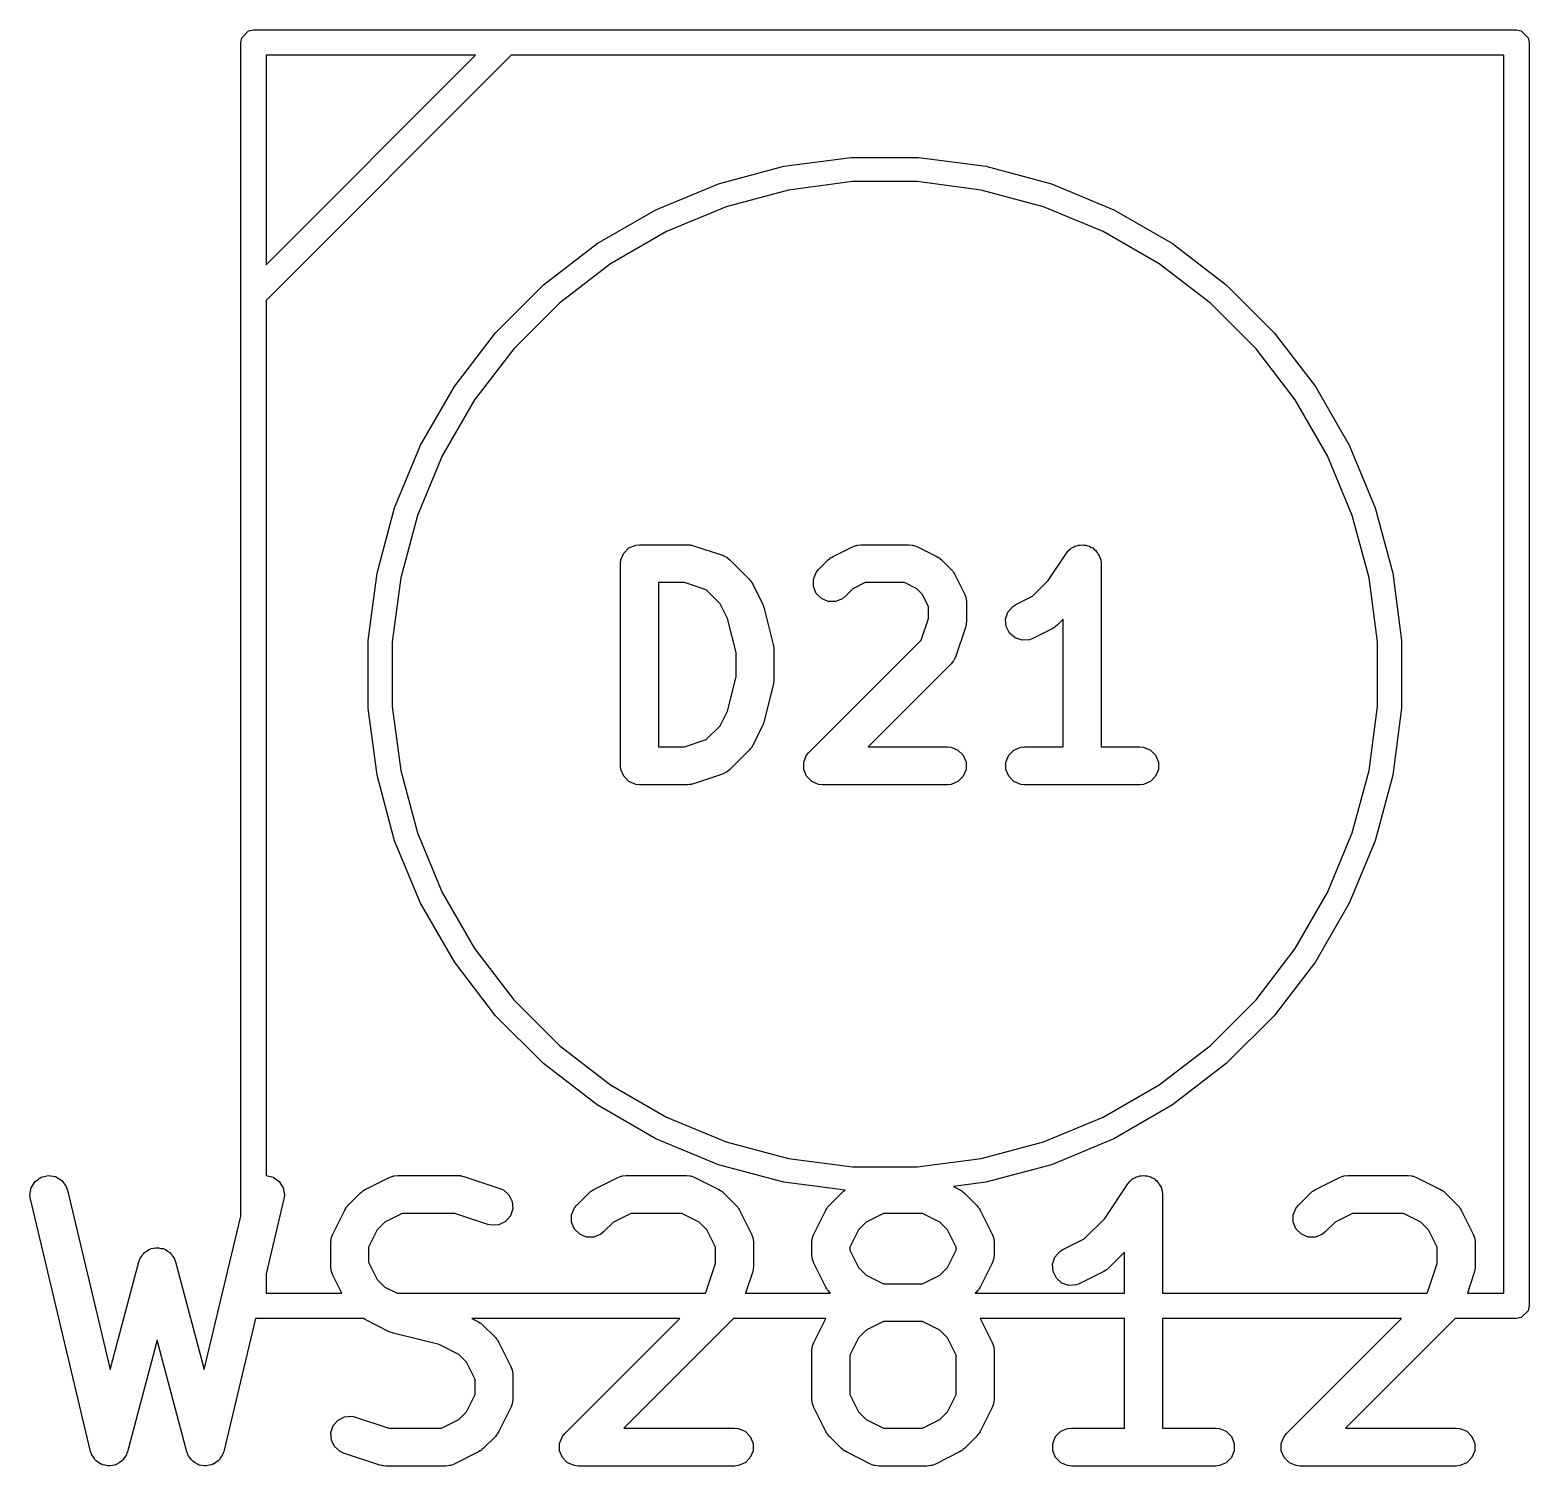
# Model space of a CAD drawing. Header units: millimetres. Extents: x 73 to 176, y -160 to -92.
# Drawn here: x 81.41 to 87.34, y -113.27 to -107.59 of the extents above; entities that cross this region are included whole.
import ezdxf

# ---------------------------------------------------------------- set-up
doc = ezdxf.new("R2010")
doc.units = ezdxf.units.MM
doc.layers.add('F.Fab', color=9, linetype='CONTINUOUS', true_color=0xafafaf)

msp = doc.modelspace()

# ---------------------------------------------------------------- linework, layer by layer
at = {"layer": 'F.Fab', "linetype": 'CONTINUOUS'}
for p, q in [((82.273866, -107.593806), (82.293, -107.59)), ((82.293, -107.59), (87.293, -107.59)), ((87.293, -107.59), (87.312134, -107.593806)), ((82.243, -107.64), (82.246806, -107.620866)), ((82.243, -112.285014), (82.243, -107.64)), ((82.246806, -107.620866), (82.273866, -107.593806)), ((87.312134, -107.593806), (87.339194, -107.620866)), ((87.339194, -107.620866), (87.343, -107.64)), ((87.343, -107.64), (87.343, -112.64)), ((83.313711, -107.69), (82.343, -108.66071)), ((82.343, -107.69), (82.343, -108.519289)), ((82.343, -108.519289), (83.172289, -107.69)), ((83.172289, -107.69), (82.343, -107.69)), ((87.243, -107.69), (83.313711, -107.69)), ((87.243, -112.59), (87.243, -107.69)), ((84.393065, -108.12939), (84.658924, -108.094389)), ((84.658924, -108.094389), (84.927076, -108.094389)), ((84.927076, -108.094389), (85.192935, -108.12939)), ((84.134049, -108.198793), (84.393065, -108.12939)), ((85.192935, -108.12939), (85.451951, -108.198793)), ((83.886308, -108.301411), (84.134049, -108.198793)), ((84.411758, -108.223365), (84.164848, -108.289524)), ((84.66519, -108.19), (84.411758, -108.223365)), ((84.92081, -108.19), (84.66519, -108.19)), ((85.174242, -108.223365), (84.92081, -108.19)), ((85.421152, -108.289524), (85.174242, -108.223365)), ((85.451951, -108.198793), (85.699692, -108.301411)), ((83.654081, -108.435487), (83.886308, -108.301411)), ((84.164848, -108.289524), (83.928687, -108.387346)), ((85.657313, -108.387346), (85.421152, -108.289524)), ((85.699692, -108.301411), (85.931919, -108.435487)), ((83.928687, -108.387346), (83.707314, -108.515155)), ((85.878686, -108.515155), (85.657313, -108.387346)), ((83.441341, -108.598728), (83.654081, -108.435487)), ((85.931919, -108.435487), (86.144659, -108.598728)), ((83.707314, -108.515155), (83.504517, -108.670767)), ((86.081483, -108.670767), (85.878686, -108.515155)), ((83.251728, -108.788341), (83.441341, -108.598728)), ((86.144659, -108.598728), (86.334272, -108.788341)), ((82.343, -108.66071), (82.343, -112.123938)), ((83.504517, -108.670767), (83.323767, -108.851517)), ((86.262233, -108.851517), (86.081483, -108.670767)), ((83.088487, -109.001081), (83.251728, -108.788341)), ((86.334272, -108.788341), (86.497513, -109.001081)), ((83.323767, -108.851517), (83.168155, -109.054314)), ((86.417845, -109.054314), (86.262233, -108.851517)), ((82.954411, -109.233308), (83.088487, -109.001081)), ((86.497513, -109.001081), (86.631589, -109.233308)), ((83.168155, -109.054314), (83.040346, -109.275687)), ((86.545654, -109.275687), (86.417845, -109.054314)), ((82.851793, -109.481049), (82.954411, -109.233308)), ((86.631589, -109.233308), (86.734207, -109.481049)), ((83.040346, -109.275687), (82.942524, -109.511848)), ((86.643476, -109.511848), (86.545654, -109.275687)), ((82.78239, -109.740065), (82.851793, -109.481049)), ((86.734207, -109.481049), (86.80361, -109.740065)), ((82.942524, -109.511848), (82.876365, -109.758758)), ((86.709635, -109.758758), (86.643476, -109.511848)), ((83.748012, -109.687663), (83.759211, -109.660627)), ((83.759211, -109.660627), (83.779903, -109.639935)), ((83.779903, -109.639935), (83.806939, -109.628736)), ((83.806939, -109.628736), (83.821571, -109.627295)), ((83.821571, -109.627295), (84.012047, -109.627295)), ((84.012047, -109.627295), (84.019452, -109.628024)), ((84.019452, -109.628024), (84.021427, -109.627884)), ((84.021427, -109.627884), (84.024024, -109.628474)), ((84.024024, -109.628474), (84.026679, -109.628736)), ((84.026679, -109.628736), (84.02851, -109.629494)), ((84.02851, -109.629494), (84.035764, -109.631144)), ((84.035764, -109.631144), (84.15005, -109.669239)), ((84.58803, -109.673308), (84.66422, -109.635213)), ((84.66422, -109.635213), (84.677952, -109.629958)), ((84.677952, -109.629958), (84.680639, -109.629767)), ((84.680639, -109.629767), (84.683129, -109.628736)), ((84.683129, -109.628736), (84.697761, -109.627295)), ((84.697761, -109.627295), (84.888237, -109.627295)), ((84.888237, -109.627295), (84.902869, -109.628736)), ((84.902869, -109.628736), (84.905358, -109.629767)), ((84.905358, -109.629767), (84.908046, -109.629958)), ((84.908046, -109.629958), (84.921778, -109.635213)), ((84.921778, -109.635213), (84.997969, -109.673308)), ((85.439475, -109.7688), (85.511548, -109.660692)), ((85.511548, -109.660692), (85.511582, -109.660649)), ((85.511582, -109.660649), (85.511592, -109.660627)), ((85.511592, -109.660627), (85.511643, -109.660575)), ((85.511643, -109.660575), (85.520864, -109.649317)), ((85.520864, -109.649317), (85.527033, -109.645185)), ((85.527033, -109.645185), (85.532284, -109.639935)), ((85.532284, -109.639935), (85.539073, -109.637122)), ((85.539073, -109.637122), (85.545179, -109.633034)), ((85.545179, -109.633034), (85.552459, -109.631577)), ((85.552459, -109.631577), (85.55932, -109.628736)), ((85.55932, -109.628736), (85.566669, -109.628736)), ((85.566669, -109.628736), (85.573874, -109.627295)), ((85.573874, -109.627295), (85.581158, -109.628736)), ((85.581158, -109.628736), (85.588584, -109.628736)), ((85.588584, -109.628736), (85.595372, -109.631547)), ((85.595372, -109.631547), (85.602581, -109.632974)), ((85.602581, -109.632974), (85.608759, -109.637093)), ((85.608759, -109.637093), (85.61562, -109.639935)), ((85.61562, -109.639935), (85.620815, -109.64513)), ((85.620815, -109.64513), (85.62693, -109.649207)), ((85.62693, -109.649207), (85.631061, -109.655376)), ((85.631061, -109.655376), (85.636312, -109.660627)), ((85.636312, -109.660627), (85.639124, -109.667416)), ((85.639124, -109.667416), (85.643213, -109.673522)), ((83.746571, -109.702295), (83.748012, -109.687663)), ((83.746571, -110.502295), (83.746571, -109.702295)), ((84.15005, -109.669239), (84.163475, -109.675233)), ((84.163475, -109.675233), (84.16551, -109.676998)), ((84.16551, -109.676998), (84.168001, -109.67803)), ((84.168001, -109.67803), (84.179366, -109.687357)), ((84.179366, -109.687357), (84.255556, -109.763547)), ((84.521115, -109.736817), (84.530443, -109.725451)), ((84.530443, -109.725451), (84.568539, -109.687356)), ((84.568539, -109.687356), (84.574287, -109.682638)), ((84.574287, -109.682638), (84.575587, -109.68114)), ((84.575587, -109.68114), (84.577845, -109.679718)), ((84.577845, -109.679718), (84.579904, -109.678029)), ((84.579904, -109.678029), (84.581733, -109.677271)), ((84.581733, -109.677271), (84.58803, -109.673308)), ((84.997969, -109.673308), (85.004268, -109.677272)), ((85.004268, -109.677272), (85.006096, -109.67803)), ((85.006096, -109.67803), (85.008152, -109.679718)), ((85.008152, -109.679718), (85.010412, -109.68114)), ((85.010412, -109.68114), (85.011711, -109.682638)), ((85.011711, -109.682638), (85.017461, -109.687357)), ((85.017461, -109.687357), (85.055556, -109.725452)), ((85.055556, -109.725452), (85.060274, -109.731201)), ((85.643213, -109.673522), (85.644669, -109.680802)), ((85.644669, -109.680802), (85.647511, -109.687663)), ((85.647511, -109.687663), (85.648936, -109.702141)), ((85.648936, -109.702141), (85.648952, -109.702217)), ((85.648952, -109.702217), (85.648946, -109.702242)), ((85.648946, -109.702242), (85.648952, -109.702295)), ((85.648952, -109.702295), (85.648952, -110.427295)), ((82.747389, -110.005924), (82.78239, -109.740065)), ((82.876365, -109.758758), (82.843, -110.01219)), ((83.999877, -109.777295), (83.896571, -109.777295)), ((83.896571, -109.777295), (83.896571, -110.427295)), ((84.085819, -109.805942), (83.999877, -109.777295)), ((84.255556, -109.763547), (84.260276, -109.769297)), ((84.260276, -109.769297), (84.261773, -109.770596)), ((84.261773, -109.770596), (84.263192, -109.77285)), ((84.263192, -109.77285), (84.264884, -109.774912)), ((84.264884, -109.774912), (84.265642, -109.776744)), ((84.265642, -109.776744), (84.269605, -109.783039)), ((84.269605, -109.783039), (84.3077, -109.85923)), ((84.509916, -109.763853), (84.521115, -109.736817)), ((84.509916, -109.793115), (84.509916, -109.763853)), ((84.715466, -109.777295), (84.665997, -109.802029)), ((84.870532, -109.777295), (84.715466, -109.777295)), ((84.920001, -109.802029), (84.870532, -109.777295)), ((85.060274, -109.731201), (85.061773, -109.732501)), ((85.061773, -109.732501), (85.063194, -109.73476)), ((85.063194, -109.73476), (85.064883, -109.736817)), ((85.064883, -109.736817), (85.06564, -109.738644)), ((85.06564, -109.738644), (85.069605, -109.744944)), ((85.069605, -109.744944), (85.1077, -109.821135)), ((85.377143, -109.831131), (85.439475, -109.7688)), ((86.743, -110.01219), (86.709635, -109.758758)), ((86.80361, -109.740065), (86.838611, -110.005924)), ((84.140883, -109.861006), (84.085819, -109.805942)), ((84.521114, -109.820152), (84.509916, -109.793115)), ((84.541807, -109.840845), (84.521114, -109.820152)), ((84.568843, -109.852044), (84.541807, -109.840845)), ((84.625142, -109.840846), (84.598105, -109.852044)), ((84.636507, -109.831519), (84.625142, -109.840846)), ((84.665997, -109.802029), (84.636507, -109.831519)), ((84.940883, -109.822911), (84.920001, -109.802029)), ((84.965618, -109.87238), (84.940883, -109.822911)), ((85.1077, -109.821135), (85.112955, -109.834867)), ((85.112955, -109.834867), (85.113145, -109.837554)), ((85.113145, -109.837554), (85.114177, -109.840044)), ((85.114177, -109.840044), (85.115618, -109.854676)), ((85.311839, -109.863784), (85.377143, -109.831131)), ((84.169853, -109.918945), (84.140883, -109.861006)), ((84.3077, -109.85923), (84.308109, -109.860299)), ((84.308109, -109.860299), (84.308432, -109.860735)), ((84.308432, -109.860735), (84.31063, -109.866886)), ((84.31063, -109.866886), (84.312955, -109.872962)), ((84.312955, -109.872962), (84.312993, -109.8735)), ((84.312993, -109.8735), (84.313379, -109.87458)), ((84.313379, -109.87458), (84.351475, -110.026962)), ((84.598105, -109.852044), (84.568843, -109.852044)), ((84.965618, -109.918696), (84.965618, -109.87238)), ((85.115618, -109.854676), (85.115618, -109.930866)), ((85.270969, -109.921485), (85.280223, -109.893724)), ((85.280223, -109.893724), (85.299396, -109.871616)), ((85.299396, -109.871616), (85.311839, -109.863784)), ((84.203714, -110.054387), (84.169853, -109.918945)), ((84.93697, -110.004638), (84.965618, -109.918696)), ((85.111769, -109.954583), (85.073674, -110.068869)), ((85.113418, -109.947329), (85.111769, -109.954583)), ((85.114177, -109.945498), (85.113418, -109.947329)), ((85.114438, -109.942843), (85.114177, -109.945498)), ((85.115029, -109.940246), (85.114438, -109.942843)), ((85.115618, -109.930866), (85.114888, -109.938271)), ((85.114888, -109.938271), (85.115029, -109.940246)), ((85.273043, -109.950675), (85.270969, -109.921485)), ((85.28613, -109.97685), (85.273043, -109.950675)), ((85.455112, -109.959853), (85.378921, -109.997948)), ((85.461411, -109.955888), (85.455112, -109.959853)), ((85.463239, -109.955131), (85.461411, -109.955888)), ((85.465295, -109.953442), (85.463239, -109.955131)), ((85.467555, -109.952021), (85.465295, -109.953442)), ((85.468854, -109.950522), (85.467555, -109.952021)), ((85.474604, -109.945804), (85.468854, -109.950522)), ((85.498952, -109.921455), (85.474604, -109.945804)), ((85.498952, -110.427295), (85.498952, -109.921455)), ((82.747389, -110.01219), (82.747389, -110.005924)), ((82.747389, -110.274076), (82.747389, -110.01219)), ((82.843, -110.01219), (82.843, -110.26781)), ((84.492347, -110.449262), (84.93697, -110.004638)), ((85.308238, -109.996023), (85.28613, -109.97685)), ((85.335999, -110.005277), (85.308238, -109.996023)), ((85.365189, -110.003203), (85.335999, -110.005277)), ((85.378921, -109.997948), (85.365189, -110.003203)), ((86.743, -110.26781), (86.743, -110.01219)), ((86.838611, -110.005924), (86.838611, -110.274076)), ((84.203714, -110.150202), (84.203714, -110.054387)), ((84.351475, -110.026962), (84.35185, -110.029498)), ((84.35185, -110.029498), (84.352273, -110.03052)), ((84.352273, -110.03052), (84.352815, -110.036032)), ((84.352815, -110.036032), (84.353625, -110.041506)), ((84.353625, -110.041506), (84.353462, -110.042598)), ((84.353462, -110.042598), (84.353714, -110.045152)), ((84.353714, -110.045152), (84.353714, -110.159438)), ((85.065916, -110.084327), (85.064884, -110.08682)), ((85.06768, -110.082294), (85.065916, -110.084327)), ((85.073674, -110.068869), (85.06768, -110.082294)), ((85.055556, -110.098185), (84.726446, -110.427295)), ((85.064884, -110.08682), (85.055556, -110.098185)), ((84.169853, -110.285643), (84.203714, -110.150202)), ((84.351475, -110.177628), (84.313379, -110.33001)), ((84.35185, -110.175091), (84.351475, -110.177628)), ((84.352273, -110.17407), (84.35185, -110.175091)), ((84.352815, -110.168557), (84.352273, -110.17407)), ((84.353625, -110.163084), (84.352815, -110.168557)), ((84.353714, -110.159438), (84.353462, -110.161991)), ((84.353462, -110.161991), (84.353625, -110.163084)), ((82.78239, -110.539935), (82.747389, -110.274076)), ((82.843, -110.26781), (82.876365, -110.521242)), ((84.140883, -110.343582), (84.169853, -110.285643)), ((86.709635, -110.521242), (86.743, -110.26781)), ((86.838611, -110.274076), (86.80361, -110.539935)), ((84.085818, -110.398648), (84.140883, -110.343582)), ((84.3077, -110.34536), (84.269605, -110.42155)), ((84.308109, -110.34429), (84.3077, -110.34536)), ((84.308432, -110.343855), (84.308109, -110.34429)), ((84.31063, -110.337703), (84.308432, -110.343855)), ((84.312955, -110.331628), (84.31063, -110.337703)), ((84.312993, -110.331089), (84.312955, -110.331628)), ((84.313379, -110.33001), (84.312993, -110.331089)), ((83.896571, -110.427295), (83.999877, -110.427295)), ((83.999877, -110.427295), (84.085818, -110.398648)), ((84.260274, -110.435292), (84.255557, -110.441041)), ((84.261773, -110.433993), (84.260274, -110.435292)), ((84.263194, -110.431734), (84.261773, -110.433993)), ((84.264884, -110.429676), (84.263194, -110.431734)), ((84.265641, -110.427846), (84.264884, -110.429676)), ((84.269605, -110.42155), (84.265641, -110.427846)), ((84.726446, -110.427295), (85.040618, -110.427295)), ((85.040618, -110.427295), (85.05525, -110.428736)), ((85.05525, -110.428736), (85.082286, -110.439935)), ((85.082286, -110.439935), (85.102978, -110.460627)), ((85.28302, -110.460627), (85.303712, -110.439935)), ((85.303712, -110.439935), (85.330748, -110.428736)), ((85.330748, -110.428736), (85.34538, -110.427295)), ((85.34538, -110.427295), (85.498952, -110.427295)), ((85.648952, -110.427295), (85.802523, -110.427295)), ((85.802523, -110.427295), (85.817155, -110.428736)), ((85.817155, -110.428736), (85.844191, -110.439935)), ((85.844191, -110.439935), (85.864883, -110.460627)), ((84.255557, -110.441041), (84.179366, -110.517233)), ((84.471821, -110.487663), (84.48302, -110.460627)), ((84.471821, -110.516927), (84.471821, -110.487663)), ((84.48302, -110.460627), (84.492347, -110.449262)), ((85.102978, -110.460627), (85.114177, -110.487663)), ((85.114177, -110.487663), (85.114177, -110.516927)), ((85.271821, -110.487663), (85.28302, -110.460627)), ((85.271821, -110.516927), (85.271821, -110.487663)), ((85.864883, -110.460627), (85.876082, -110.487663)), ((85.876082, -110.487663), (85.876082, -110.516927)), ((82.851793, -110.798951), (82.78239, -110.539935)), ((82.876365, -110.521242), (82.942524, -110.768152)), ((83.748012, -110.516926), (83.746571, -110.502295)), ((83.748012, -110.516927), (83.748012, -110.516926)), ((83.759211, -110.543963), (83.748012, -110.516927)), ((83.779903, -110.564655), (83.759211, -110.543963)), ((84.15005, -110.535351), (84.035764, -110.573446)), ((84.163475, -110.529357), (84.15005, -110.535351)), ((84.16551, -110.527591), (84.163475, -110.529357)), ((84.168001, -110.52656), (84.16551, -110.527591)), ((84.179366, -110.517233), (84.168001, -110.52656)), ((84.48302, -110.543963), (84.471821, -110.516927)), ((84.503712, -110.564655), (84.48302, -110.543963)), ((85.102978, -110.543963), (85.082286, -110.564655)), ((85.114177, -110.516927), (85.102978, -110.543963)), ((85.28302, -110.543963), (85.271821, -110.516927)), ((85.303712, -110.564655), (85.28302, -110.543963)), ((85.864883, -110.543963), (85.844191, -110.564655)), ((85.876082, -110.516927), (85.864883, -110.543963)), ((86.643476, -110.768152), (86.709635, -110.521242)), ((86.80361, -110.539935), (86.734207, -110.798951)), ((83.806939, -110.575854), (83.779903, -110.564655)), ((83.821571, -110.577295), (83.806939, -110.575854)), ((84.012047, -110.577295), (83.821571, -110.577295)), ((84.019452, -110.576565), (84.012047, -110.577295)), ((84.021427, -110.576706), (84.019452, -110.576565)), ((84.024024, -110.576115), (84.021427, -110.576706)), ((84.026679, -110.575854), (84.024024, -110.576115)), ((84.02851, -110.575095), (84.026679, -110.575854)), ((84.035764, -110.573446), (84.02851, -110.575095)), ((84.530748, -110.575854), (84.503712, -110.564655)), ((84.54538, -110.577295), (84.530748, -110.575854)), ((85.040618, -110.577295), (84.54538, -110.577295)), ((85.05525, -110.575854), (85.040618, -110.577295)), ((85.082286, -110.564655), (85.05525, -110.575854)), ((85.330748, -110.575854), (85.303712, -110.564655)), ((85.34538, -110.577295), (85.330748, -110.575854)), ((85.802523, -110.577295), (85.34538, -110.577295)), ((85.817155, -110.575854), (85.802523, -110.577295)), ((85.844191, -110.564655), (85.817155, -110.575854)), ((82.942524, -110.768152), (83.040346, -111.004313)), ((86.545654, -111.004313), (86.643476, -110.768152)), ((82.954411, -111.046692), (82.851793, -110.798951)), ((86.734207, -110.798951), (86.631589, -111.046692)), ((83.040346, -111.004313), (83.168155, -111.225686)), ((86.417845, -111.225686), (86.545654, -111.004313)), ((83.088487, -111.278919), (82.954411, -111.046692)), ((86.631589, -111.046692), (86.497513, -111.278919)), ((83.168155, -111.225686), (83.323767, -111.428483)), ((86.262233, -111.428483), (86.417845, -111.225686)), ((83.251728, -111.491659), (83.088487, -111.278919)), ((86.497513, -111.278919), (86.334272, -111.491659)), ((83.323767, -111.428483), (83.504517, -111.609233)), ((86.081483, -111.609233), (86.262233, -111.428483)), ((83.441341, -111.681272), (83.251728, -111.491659)), ((86.334272, -111.491659), (86.144659, -111.681272)), ((83.504517, -111.609233), (83.707314, -111.764845)), ((85.878686, -111.764845), (86.081483, -111.609233)), ((83.654081, -111.844513), (83.441341, -111.681272)), ((86.144659, -111.681272), (85.931919, -111.844513)), ((83.707314, -111.764845), (83.928687, -111.892654)), ((85.657313, -111.892654), (85.878686, -111.764845)), ((83.886308, -111.978589), (83.654081, -111.844513)), ((85.931919, -111.844513), (85.699692, -111.978589)), ((83.928687, -111.892654), (84.164848, -111.990476)), ((85.421152, -111.990476), (85.657313, -111.892654)), ((84.134049, -112.081207), (83.886308, -111.978589)), ((85.699692, -111.978589), (85.451951, -112.081207)), ((84.164848, -111.990476), (84.411758, -112.056635)), ((85.174242, -112.056635), (85.421152, -111.990476)), ((84.393065, -112.15061), (84.134049, -112.081207)), ((84.411758, -112.056635), (84.66519, -112.09)), ((84.66519, -112.09), (84.92081, -112.09)), ((84.92081, -112.09), (85.174242, -112.056635)), ((85.451951, -112.081207), (85.192935, -112.15061)), ((81.413161, -112.172728), (81.428497, -112.147806)), ((81.428497, -112.147806), (81.452204, -112.130649)), ((81.452204, -112.130649), (81.480672, -112.123871)), ((81.480672, -112.123871), (81.509567, -112.128504)), ((81.509567, -112.128504), (81.534489, -112.14384)), ((81.534489, -112.14384), (81.551646, -112.167547)), ((82.343, -112.123938), (82.343423, -112.123871)), ((82.343423, -112.123871), (82.371891, -112.13065)), ((82.371891, -112.13065), (82.395598, -112.147806)), ((82.395598, -112.147806), (82.410934, -112.172728)), ((82.735649, -112.179356), (82.830887, -112.131737)), ((82.830887, -112.131737), (82.844618, -112.126482)), ((82.844618, -112.126482), (82.847307, -112.12629)), ((82.847307, -112.12629), (82.849796, -112.12526)), ((82.849796, -112.12526), (82.864428, -112.123819)), ((82.864428, -112.123819), (83.102523, -112.123819)), ((83.102523, -112.123819), (83.109928, -112.124548)), ((83.109928, -112.124548), (83.111903, -112.124408)), ((83.111903, -112.124408), (83.1145, -112.124998)), ((83.1145, -112.124998), (83.117155, -112.12526)), ((83.117155, -112.12526), (83.118986, -112.126018)), ((83.118986, -112.126018), (83.12624, -112.127668)), ((83.12624, -112.127668), (83.269097, -112.175287)), ((83.640411, -112.179356), (83.735649, -112.131737)), ((83.735649, -112.131737), (83.74938, -112.126482)), ((83.74938, -112.126482), (83.752069, -112.12629)), ((83.752069, -112.12629), (83.754558, -112.12526)), ((83.754558, -112.12526), (83.76919, -112.123819)), ((83.76919, -112.123819), (84.007285, -112.123819)), ((84.007285, -112.123819), (84.021917, -112.12526)), ((84.021917, -112.12526), (84.024406, -112.126291)), ((84.024406, -112.126291), (84.027094, -112.126482)), ((84.027094, -112.126482), (84.040826, -112.131737)), ((84.040826, -112.131737), (84.136064, -112.179356)), ((84.635393, -112.182513), (84.393065, -112.15061)), ((85.192935, -112.15061), (85.064714, -112.16749)), ((85.663285, -112.293896), (85.754405, -112.157216)), ((85.754405, -112.157216), (85.754439, -112.157173)), ((85.754439, -112.157173), (85.754449, -112.157151)), ((85.754449, -112.157151), (85.7545, -112.157099)), ((85.7545, -112.157099), (85.763721, -112.145841)), ((85.763721, -112.145841), (85.76989, -112.141709)), ((85.76989, -112.141709), (85.775141, -112.136459)), ((85.775141, -112.136459), (85.78193, -112.133646)), ((85.78193, -112.133646), (85.788036, -112.129558)), ((85.788036, -112.129558), (85.795316, -112.128101)), ((85.795316, -112.128101), (85.802177, -112.12526)), ((85.802177, -112.12526), (85.809525, -112.12526)), ((85.809525, -112.12526), (85.81673, -112.123819)), ((85.81673, -112.123819), (85.824014, -112.12526)), ((85.824014, -112.12526), (85.831441, -112.12526)), ((85.831441, -112.12526), (85.838229, -112.128072)), ((85.838229, -112.128072), (85.845438, -112.129498)), ((85.845438, -112.129498), (85.851617, -112.133617)), ((85.851617, -112.133617), (85.858477, -112.136459)), ((85.858477, -112.136459), (85.86367, -112.141652)), ((85.86367, -112.141652), (85.869787, -112.14573)), ((85.869787, -112.14573), (85.87392, -112.151902)), ((85.87392, -112.151902), (85.879169, -112.157151)), ((85.879169, -112.157151), (85.88198, -112.163938)), ((86.497554, -112.179356), (86.592792, -112.131737)), ((86.592792, -112.131737), (86.606523, -112.126482)), ((86.606523, -112.126482), (86.609212, -112.12629)), ((86.609212, -112.12629), (86.611701, -112.12526)), ((86.611701, -112.12526), (86.626333, -112.123819)), ((86.626333, -112.123819), (86.864428, -112.123819)), ((86.864428, -112.123819), (86.87906, -112.12526)), ((86.87906, -112.12526), (86.881549, -112.126291)), ((86.881549, -112.126291), (86.884237, -112.126482)), ((86.884237, -112.126482), (86.897969, -112.131737)), ((86.897969, -112.131737), (86.993207, -112.179356)), ((81.408528, -112.201623), (81.413161, -112.172728)), ((81.410516, -112.216191), (81.408528, -112.201623)), ((81.648611, -113.216191), (81.410516, -112.216191)), ((81.551646, -112.167547), (81.556436, -112.181447)), ((81.556436, -112.181447), (81.725687, -112.892303)), ((82.413579, -112.216191), (82.343, -112.512621)), ((82.410934, -112.172728), (82.415567, -112.201623)), ((82.415567, -112.201623), (82.413579, -112.216191)), ((82.668538, -112.241024), (82.716157, -112.193405)), ((82.716157, -112.193405), (82.721906, -112.188686)), ((82.721906, -112.188686), (82.723206, -112.187188)), ((82.723206, -112.187188), (82.725465, -112.185766)), ((82.725465, -112.185766), (82.727522, -112.184078)), ((82.727522, -112.184078), (82.729349, -112.18332)), ((82.729349, -112.18332), (82.735649, -112.179356)), ((83.269097, -112.175287), (83.282522, -112.181281)), ((83.282522, -112.181281), (83.304629, -112.200455)), ((83.304629, -112.200455), (83.317716, -112.226628)), ((83.5733, -112.241024), (83.620919, -112.193405)), ((83.620919, -112.193405), (83.626668, -112.188686)), ((83.626668, -112.188686), (83.627968, -112.187188)), ((83.627968, -112.187188), (83.630227, -112.185766)), ((83.630227, -112.185766), (83.632284, -112.184078)), ((83.632284, -112.184078), (83.634111, -112.18332)), ((83.634111, -112.18332), (83.640411, -112.179356)), ((84.136064, -112.179356), (84.142363, -112.18332)), ((84.142363, -112.18332), (84.144191, -112.184078)), ((84.144191, -112.184078), (84.146247, -112.185766)), ((84.146247, -112.185766), (84.148507, -112.187188)), ((84.148507, -112.187188), (84.149806, -112.188686)), ((84.149806, -112.188686), (84.155556, -112.193405)), ((84.155556, -112.193405), (84.203175, -112.241024)), ((84.5733, -112.241024), (84.620919, -112.193405)), ((84.620919, -112.193405), (84.626668, -112.188686)), ((84.626668, -112.188686), (84.627968, -112.187188)), ((84.627968, -112.187188), (84.630227, -112.185766)), ((84.630227, -112.185766), (84.632284, -112.184078)), ((84.632284, -112.184078), (84.634111, -112.18332)), ((84.634111, -112.18332), (84.635393, -112.182513)), ((85.064714, -112.16749), (85.088445, -112.179356)), ((85.088445, -112.179356), (85.094744, -112.18332)), ((85.094744, -112.18332), (85.096572, -112.184078)), ((85.096572, -112.184078), (85.098628, -112.185766)), ((85.098628, -112.185766), (85.100888, -112.187188)), ((85.100888, -112.187188), (85.102187, -112.188686)), ((85.102187, -112.188686), (85.107937, -112.193405)), ((85.107937, -112.193405), (85.155556, -112.241024)), ((85.88198, -112.163938), (85.88607, -112.170045)), ((85.88607, -112.170045), (85.887526, -112.177326)), ((85.887526, -112.177326), (85.890368, -112.184187)), ((85.890368, -112.184187), (85.891793, -112.198663)), ((85.891793, -112.198663), (85.891809, -112.19874)), ((85.891809, -112.19874), (85.891803, -112.198766)), ((85.891803, -112.198766), (85.891809, -112.198819)), ((85.891809, -112.198819), (85.891809, -112.59)), ((86.430443, -112.241024), (86.478062, -112.193405)), ((86.478062, -112.193405), (86.483811, -112.188686)), ((86.483811, -112.188686), (86.485111, -112.187188)), ((86.485111, -112.187188), (86.48737, -112.185766)), ((86.48737, -112.185766), (86.489427, -112.184078)), ((86.489427, -112.184078), (86.491254, -112.18332)), ((86.491254, -112.18332), (86.497554, -112.179356)), ((86.993207, -112.179356), (86.999506, -112.18332)), ((86.999506, -112.18332), (87.001334, -112.184078)), ((87.001334, -112.184078), (87.00339, -112.185766)), ((87.00339, -112.185766), (87.00565, -112.187188)), ((87.00565, -112.187188), (87.006949, -112.188686)), ((87.006949, -112.188686), (87.012699, -112.193405)), ((87.012699, -112.193405), (87.060318, -112.241024)), ((82.60687, -112.355754), (82.654489, -112.260516)), ((82.654489, -112.260516), (82.658453, -112.254216)), ((82.658453, -112.254216), (82.659211, -112.252389)), ((82.659211, -112.252389), (82.660899, -112.250332)), ((82.660899, -112.250332), (82.662321, -112.248073)), ((82.662321, -112.248073), (82.663819, -112.246773)), ((82.663819, -112.246773), (82.668538, -112.241024)), ((82.882133, -112.273819), (82.813617, -112.308077)), ((83.090353, -112.273819), (82.882133, -112.273819)), ((83.221662, -112.317589), (83.090353, -112.273819)), ((83.319791, -112.255818), (83.310537, -112.28358)), ((83.317716, -112.226628), (83.319791, -112.255818)), ((83.552774, -112.279426), (83.563973, -112.252389)), ((83.552774, -112.308688), (83.552774, -112.279426)), ((83.563973, -112.252389), (83.5733, -112.241024)), ((83.786895, -112.273819), (83.718379, -112.308077)), ((83.98958, -112.273819), (83.786895, -112.273819)), ((84.058096, -112.308077), (83.98958, -112.273819)), ((84.203175, -112.241024), (84.207893, -112.246773)), ((84.207893, -112.246773), (84.209392, -112.248073)), ((84.209392, -112.248073), (84.210813, -112.250332)), ((84.210813, -112.250332), (84.212502, -112.252389)), ((84.212502, -112.252389), (84.213259, -112.254216)), ((84.213259, -112.254216), (84.217224, -112.260516)), ((84.217224, -112.260516), (84.264843, -112.355754)), ((84.511632, -112.355754), (84.559251, -112.260516)), ((84.559251, -112.260516), (84.563215, -112.254216)), ((84.563215, -112.254216), (84.563973, -112.252389)), ((84.563973, -112.252389), (84.565661, -112.250332)), ((84.565661, -112.250332), (84.567083, -112.248073)), ((84.567083, -112.248073), (84.568581, -112.246773)), ((84.568581, -112.246773), (84.5733, -112.241024)), ((84.786895, -112.273819), (84.718379, -112.308077)), ((84.941961, -112.273819), (84.786895, -112.273819)), ((85.010477, -112.308077), (84.941961, -112.273819)), ((85.155556, -112.241024), (85.160274, -112.246773)), ((85.160274, -112.246773), (85.161773, -112.248073)), ((85.161773, -112.248073), (85.163194, -112.250332)), ((85.163194, -112.250332), (85.164883, -112.252389)), ((85.164883, -112.252389), (85.16564, -112.254216)), ((85.16564, -112.254216), (85.169605, -112.260516)), ((85.169605, -112.260516), (85.217224, -112.355754)), ((86.409917, -112.279426), (86.421116, -112.252389)), ((86.409917, -112.308688), (86.409917, -112.279426)), ((86.421116, -112.252389), (86.430443, -112.241024)), ((86.644038, -112.273819), (86.575522, -112.308077)), ((86.846723, -112.273819), (86.644038, -112.273819)), ((86.915239, -112.308077), (86.846723, -112.273819)), ((87.060318, -112.241024), (87.065036, -112.246773)), ((87.065036, -112.246773), (87.066535, -112.248073)), ((87.066535, -112.248073), (87.067956, -112.250332)), ((87.067956, -112.250332), (87.069645, -112.252389)), ((87.069645, -112.252389), (87.070402, -112.254216)), ((87.070402, -112.254216), (87.074367, -112.260516)), ((87.074367, -112.260516), (87.121986, -112.355754)), ((82.098406, -112.892303), (82.243, -112.285014)), ((82.78321, -112.338484), (82.748952, -112.407)), ((82.813617, -112.308077), (82.78321, -112.338484)), ((83.235999, -112.320849), (83.221662, -112.317589)), ((83.265189, -112.318774), (83.235999, -112.320849)), ((83.291363, -112.305688), (83.265189, -112.318774)), ((83.310537, -112.28358), (83.291363, -112.305688)), ((83.563973, -112.335725), (83.552774, -112.308688)), ((83.584665, -112.356417), (83.563973, -112.335725)), ((83.718379, -112.308077), (83.679366, -112.34709)), ((84.088503, -112.338484), (84.058096, -112.308077)), ((84.122761, -112.407), (84.088503, -112.338484)), ((84.687972, -112.338484), (84.653714, -112.407)), ((84.718379, -112.308077), (84.687972, -112.338484)), ((85.040884, -112.338484), (85.010477, -112.308077)), ((85.075142, -112.407), (85.040884, -112.338484)), ((85.581906, -112.375275), (85.663285, -112.293896)), ((86.421116, -112.335725), (86.409917, -112.308688)), ((86.441808, -112.356417), (86.421116, -112.335725)), ((86.575522, -112.308077), (86.536509, -112.34709)), ((86.945646, -112.338484), (86.915239, -112.308077)), ((86.979904, -112.407), (86.945646, -112.338484)), ((82.598952, -112.389295), (82.600393, -112.374663)), ((82.598952, -112.484533), (82.598952, -112.389295)), ((82.600393, -112.374663), (82.601424, -112.372173)), ((82.601424, -112.372173), (82.601615, -112.369486)), ((82.601615, -112.369486), (82.60687, -112.355754)), ((83.611702, -112.367616), (83.584665, -112.356417)), ((83.640964, -112.367616), (83.611702, -112.367616)), ((83.668001, -112.356417), (83.640964, -112.367616)), ((83.679366, -112.34709), (83.668001, -112.356417)), ((84.264843, -112.355754), (84.270098, -112.369485)), ((84.270098, -112.369485), (84.270289, -112.372174)), ((84.270289, -112.372174), (84.27132, -112.374663)), ((84.27132, -112.374663), (84.272761, -112.389295)), ((84.272761, -112.389295), (84.272761, -112.484533)), ((84.503714, -112.389295), (84.505155, -112.374663)), ((84.503714, -112.436914), (84.503714, -112.389295)), ((84.505155, -112.374663), (84.506186, -112.372173)), ((84.506186, -112.372173), (84.506377, -112.369486)), ((84.506377, -112.369486), (84.511632, -112.355754)), ((85.217224, -112.355754), (85.222479, -112.369485)), ((85.222479, -112.369485), (85.22267, -112.372174)), ((85.22267, -112.372174), (85.223701, -112.374663)), ((85.223701, -112.374663), (85.225142, -112.389295)), ((85.225142, -112.389295), (85.225142, -112.436914)), ((85.497554, -112.417451), (85.581906, -112.375275)), ((86.468845, -112.367616), (86.441808, -112.356417)), ((86.498107, -112.367616), (86.468845, -112.367616)), ((86.525144, -112.356417), (86.498107, -112.367616)), ((86.536509, -112.34709), (86.525144, -112.356417)), ((87.121986, -112.355754), (87.127241, -112.369485)), ((87.127241, -112.369485), (87.127432, -112.372174)), ((87.127432, -112.372174), (87.128463, -112.374663)), ((87.128463, -112.374663), (87.129904, -112.389295)), ((87.129904, -112.389295), (87.129904, -112.484533)), ((81.842045, -112.45863), (81.844742, -112.451441)), ((81.844742, -112.451441), (81.850759, -112.44358)), ((81.850759, -112.44358), (81.855718, -112.435015)), ((81.855718, -112.435015), (81.859575, -112.432062)), ((81.859575, -112.432062), (81.862529, -112.428204)), ((81.862529, -112.428204), (81.871096, -112.423243)), ((81.871096, -112.423243), (81.878956, -112.417228)), ((81.878956, -112.417228), (81.883648, -112.415976)), ((81.883648, -112.415976), (81.887854, -112.413542)), ((81.887854, -112.413542), (81.897671, -112.412237)), ((81.897671, -112.412237), (81.907232, -112.409688)), ((81.907232, -112.409688), (81.912044, -112.410327)), ((81.912044, -112.410327), (81.916863, -112.409687)), ((81.916863, -112.409687), (81.926433, -112.412239)), ((81.926433, -112.412239), (81.93624, -112.413542)), ((81.93624, -112.413542), (81.940441, -112.415974)), ((81.940441, -112.415974), (81.945138, -112.417227)), ((81.945138, -112.417227), (81.953, -112.423245)), ((81.953, -112.423245), (81.961565, -112.428204)), ((81.961565, -112.428204), (81.964517, -112.432061)), ((81.964517, -112.432061), (81.968376, -112.435015)), ((81.968376, -112.435015), (81.973337, -112.443583)), ((81.973337, -112.443583), (81.979352, -112.451442)), ((81.979352, -112.451442), (81.982046, -112.458626)), ((82.748952, -112.407), (82.748952, -112.466828)), ((84.122761, -112.472363), (84.122761, -112.407)), ((84.505155, -112.451546), (84.503714, -112.436914)), ((84.506186, -112.454035), (84.505155, -112.451546)), ((84.506377, -112.456723), (84.506186, -112.454035)), ((84.511632, -112.470455), (84.506377, -112.456723)), ((84.653714, -112.407), (84.653714, -112.419209)), ((84.653714, -112.419209), (84.687972, -112.487725)), ((85.040884, -112.487725), (85.075142, -112.419209)), ((85.075142, -112.419209), (85.075142, -112.407)), ((85.222479, -112.456724), (85.217224, -112.470455)), ((85.22267, -112.454034), (85.222479, -112.456724)), ((85.223701, -112.451546), (85.22267, -112.454034)), ((85.225142, -112.436914), (85.223701, -112.451546)), ((85.456684, -112.475152), (85.465938, -112.447391)), ((85.465938, -112.447391), (85.485111, -112.425283)), ((85.485111, -112.425283), (85.497554, -112.417451)), ((85.741809, -112.427504), (85.679366, -112.489947)), ((85.741809, -112.59), (85.741809, -112.427504)), ((86.979904, -112.472363), (86.979904, -112.407)), ((81.725687, -112.892303), (81.839579, -112.465208)), ((81.839579, -112.465208), (81.840864, -112.461779)), ((81.840864, -112.461779), (81.841056, -112.46034)), ((81.841056, -112.46034), (81.842045, -112.45863)), ((81.982046, -112.458626), (81.983038, -112.460339)), ((81.983038, -112.460339), (81.983229, -112.46178)), ((81.983229, -112.46178), (81.984515, -112.465208)), ((81.984515, -112.465208), (82.098406, -112.892303)), ((82.343, -112.512621), (82.343, -112.59)), ((82.600393, -112.499165), (82.598952, -112.484533)), ((82.601424, -112.501654), (82.600393, -112.499165)), ((82.601615, -112.504342), (82.601424, -112.501654)), ((82.60687, -112.518074), (82.601615, -112.504342)), ((82.748952, -112.466828), (82.78321, -112.535344)), ((84.084589, -112.586876), (84.122761, -112.472363)), ((84.268912, -112.508251), (84.241662, -112.59)), ((84.270561, -112.500995), (84.268912, -112.508251)), ((84.27132, -112.499165), (84.270561, -112.500995)), ((84.271581, -112.496511), (84.27132, -112.499165)), ((84.272172, -112.493914), (84.271581, -112.496511)), ((84.272761, -112.484533), (84.272031, -112.491939)), ((84.272031, -112.491939), (84.272172, -112.493914)), ((84.559251, -112.565693), (84.511632, -112.470455)), ((84.687972, -112.487725), (84.718379, -112.518132)), ((85.010477, -112.518132), (85.040884, -112.487725)), ((85.217224, -112.470455), (85.169605, -112.565693)), ((85.458758, -112.504342), (85.456684, -112.475152)), ((85.471845, -112.530517), (85.458758, -112.504342)), ((85.659874, -112.503996), (85.564636, -112.551615)), ((85.666173, -112.500031), (85.659874, -112.503996)), ((85.668001, -112.499274), (85.666173, -112.500031)), ((85.670057, -112.497585), (85.668001, -112.499274)), ((85.672317, -112.496164), (85.670057, -112.497585)), ((85.673616, -112.494665), (85.672317, -112.496164)), ((85.679366, -112.489947), (85.673616, -112.494665)), ((86.941732, -112.586876), (86.979904, -112.472363)), ((87.126055, -112.508251), (87.098805, -112.59)), ((87.127704, -112.500995), (87.126055, -112.508251)), ((87.128463, -112.499165), (87.127704, -112.500995)), ((87.128724, -112.496511), (87.128463, -112.499165)), ((87.129315, -112.493914), (87.128724, -112.496511)), ((87.129904, -112.484533), (87.129174, -112.491939)), ((87.129174, -112.491939), (87.129315, -112.493914)), ((82.642833, -112.59), (82.60687, -112.518074)), ((82.78321, -112.535344), (82.813617, -112.565751)), ((82.813617, -112.565751), (82.862116, -112.59)), ((84.563215, -112.571992), (84.559251, -112.565693)), ((84.563973, -112.57382), (84.563215, -112.571992)), ((84.565661, -112.575876), (84.563973, -112.57382)), ((84.567083, -112.578136), (84.565661, -112.575876)), ((84.718379, -112.518132), (84.786895, -112.55239)), ((84.786895, -112.55239), (84.941961, -112.55239)), ((84.941961, -112.55239), (85.010477, -112.518132)), ((85.163194, -112.575876), (85.161773, -112.578136)), ((85.164883, -112.57382), (85.163194, -112.575876)), ((85.16564, -112.571992), (85.164883, -112.57382)), ((85.169605, -112.565693), (85.16564, -112.571992)), ((85.493953, -112.54969), (85.471845, -112.530517)), ((85.521714, -112.558944), (85.493953, -112.54969)), ((85.550904, -112.55687), (85.521714, -112.558944)), ((85.564636, -112.551615), (85.550904, -112.55687)), ((82.343, -112.59), (82.642833, -112.59)), ((82.862116, -112.59), (84.081465, -112.59)), ((84.081465, -112.59), (84.084589, -112.586876)), ((84.241662, -112.59), (84.578115, -112.59)), ((84.568581, -112.579435), (84.567083, -112.578136)), ((84.5733, -112.585185), (84.568581, -112.579435)), ((84.578115, -112.59), (84.5733, -112.585185)), ((85.155556, -112.585185), (85.150741, -112.59)), ((85.150741, -112.59), (85.741809, -112.59)), ((85.160274, -112.579435), (85.155556, -112.585185)), ((85.161773, -112.578136), (85.160274, -112.579435)), ((85.891809, -112.59), (86.938608, -112.59)), ((86.938608, -112.59), (86.941732, -112.586876)), ((87.098805, -112.59), (87.243, -112.59)), ((82.300767, -112.69), (82.175483, -113.216191)), ((82.728125, -112.69), (82.300767, -112.69)), ((82.729349, -112.690507), (82.728125, -112.69)), ((82.735649, -112.694472), (82.729349, -112.690507)), ((82.830887, -112.742091), (82.735649, -112.694472)), ((83.981465, -112.69), (83.157353, -112.69)), ((83.157353, -112.69), (83.183683, -112.703165)), ((83.525681, -113.145786), (83.981465, -112.69)), ((84.193598, -112.69), (83.75978, -113.123819)), ((84.558794, -112.69), (84.193598, -112.69)), ((84.511632, -112.784325), (84.558794, -112.69)), ((85.741809, -112.69), (85.170062, -112.69)), ((85.170062, -112.69), (85.217224, -112.784325)), ((85.741809, -113.123819), (85.741809, -112.69)), ((86.838608, -112.69), (85.891809, -112.69)), ((85.891809, -112.69), (85.891809, -113.123819)), ((86.382824, -113.145786), (86.838608, -112.69)), ((87.050741, -112.69), (86.616923, -113.123819)), ((87.293, -112.69), (87.050741, -112.69)), ((87.312134, -112.686194), (87.293, -112.69)), ((87.339194, -112.659134), (87.312134, -112.686194)), ((87.343, -112.64), (87.339194, -112.659134)), ((82.831956, -112.7425), (82.830887, -112.742091)), ((82.832392, -112.742823), (82.831956, -112.7425)), ((82.838528, -112.745015), (82.832392, -112.742823)), ((82.844618, -112.747346), (82.838528, -112.745015)), ((82.845158, -112.747384), (82.844618, -112.747346)), ((82.846238, -112.74777), (82.845158, -112.747384)), ((83.028728, -112.793392), (82.846238, -112.74777)), ((83.183683, -112.703165), (83.189982, -112.707129)), ((83.189982, -112.707129), (83.19181, -112.707887)), ((83.19181, -112.707887), (83.193866, -112.709575)), ((83.193866, -112.709575), (83.196126, -112.710997)), ((83.196126, -112.710997), (83.197425, -112.712495)), ((83.197425, -112.712495), (83.203175, -112.717214)), ((83.203175, -112.717214), (83.250794, -112.764833)), ((84.718379, -112.736648), (84.687972, -112.767055)), ((84.786895, -112.70239), (84.718379, -112.736648)), ((84.941961, -112.70239), (84.786895, -112.70239)), ((85.010477, -112.736648), (84.941961, -112.70239)), ((85.040884, -112.767055), (85.010477, -112.736648)), ((81.912046, -112.775613), (81.794039, -113.218144)), ((82.030055, -113.218144), (81.912046, -112.775613)), ((83.105715, -112.831886), (83.028728, -112.793392)), ((83.250794, -112.764833), (83.255512, -112.770582)), ((83.255512, -112.770582), (83.257011, -112.771882)), ((83.257011, -112.771882), (83.258432, -112.774141)), ((83.258432, -112.774141), (83.260121, -112.776198)), ((83.260121, -112.776198), (83.260878, -112.778025)), ((83.260878, -112.778025), (83.264843, -112.784325)), ((83.264843, -112.784325), (83.312462, -112.879563)), ((84.503714, -112.817866), (84.505155, -112.803234)), ((84.505155, -112.803234), (84.506186, -112.800744)), ((84.506186, -112.800744), (84.506377, -112.798057)), ((84.506377, -112.798057), (84.511632, -112.784325)), ((84.687972, -112.767055), (84.653714, -112.835571)), ((85.075142, -112.835571), (85.040884, -112.767055)), ((85.217224, -112.784325), (85.222479, -112.798056)), ((85.222479, -112.798056), (85.22267, -112.800745)), ((85.22267, -112.800745), (85.223701, -112.803234)), ((85.223701, -112.803234), (85.225142, -112.817866)), ((83.136122, -112.862293), (83.105715, -112.831886)), ((83.17038, -112.930809), (83.136122, -112.862293)), ((84.503714, -113.008342), (84.503714, -112.817866)), ((84.653714, -112.835571), (84.653714, -112.990637)), ((85.075142, -112.990637), (85.075142, -112.835571)), ((85.225142, -112.817866), (85.225142, -113.008342)), ((83.17038, -112.990637), (83.17038, -112.930809)), ((83.312462, -112.879563), (83.317717, -112.893294)), ((83.317717, -112.893294), (83.317908, -112.895983)), ((83.317908, -112.895983), (83.318939, -112.898472)), ((83.318939, -112.898472), (83.32038, -112.913104)), ((83.32038, -112.913104), (83.32038, -113.008342)), ((83.136121, -113.059153), (83.17038, -112.990637)), ((84.653714, -112.990637), (84.687972, -113.059153)), ((85.040883, -113.059153), (85.075142, -112.990637)), ((83.312462, -113.041883), (83.264843, -113.137121)), ((83.317717, -113.028152), (83.312462, -113.041883)), ((83.317908, -113.025462), (83.317717, -113.028152)), ((83.318939, -113.022974), (83.317908, -113.025462)), ((83.32038, -113.008342), (83.318939, -113.022974)), ((84.505155, -113.022974), (84.503714, -113.008342)), ((84.506186, -113.025463), (84.505155, -113.022974)), ((84.506377, -113.028151), (84.506186, -113.025463)), ((84.511632, -113.041883), (84.506377, -113.028151)), ((84.559251, -113.137121), (84.511632, -113.041883)), ((85.217224, -113.041883), (85.169605, -113.137121)), ((85.222479, -113.028152), (85.217224, -113.041883)), ((85.22267, -113.025462), (85.222479, -113.028152)), ((85.223701, -113.022974), (85.22267, -113.025462)), ((85.225142, -113.008342), (85.223701, -113.022974)), ((82.608795, -113.114057), (82.627969, -113.09195)), ((82.627969, -113.09195), (82.654142, -113.078864)), ((82.654142, -113.078864), (82.683332, -113.076789)), ((82.683332, -113.076789), (82.697669, -113.080049)), ((82.697669, -113.080049), (82.828979, -113.123819)), ((83.037199, -113.123819), (83.105714, -113.089561)), ((83.105714, -113.089561), (83.136121, -113.059153)), ((84.687972, -113.059153), (84.718379, -113.089561)), ((84.718379, -113.089561), (84.786895, -113.123819)), ((84.941961, -113.123819), (85.010476, -113.089561)), ((85.010476, -113.089561), (85.040883, -113.059153)), ((82.599541, -113.14182), (82.608795, -113.114057)), ((82.601616, -113.17101), (82.599541, -113.14182)), ((82.828979, -113.123819), (83.037199, -113.123819)), ((83.250794, -113.156613), (83.203176, -113.204232)), ((83.255512, -113.150863), (83.250794, -113.156613)), ((83.257011, -113.149564), (83.255512, -113.150863)), ((83.258432, -113.147305), (83.257011, -113.149564)), ((83.260122, -113.145247), (83.258432, -113.147305)), ((83.260879, -113.143417), (83.260122, -113.145247)), ((83.264843, -113.137121), (83.260879, -113.143417)), ((83.505155, -113.184187), (83.516354, -113.157151)), ((83.516354, -113.157151), (83.525681, -113.145786)), ((83.75978, -113.123819), (84.197761, -113.123819)), ((84.197761, -113.123819), (84.212393, -113.12526)), ((84.212393, -113.12526), (84.239429, -113.136459)), ((84.239429, -113.136459), (84.260121, -113.157151)), ((84.260121, -113.157151), (84.27132, -113.184187)), ((84.563214, -113.143417), (84.559251, -113.137121)), ((84.563972, -113.145247), (84.563214, -113.143417)), ((84.565661, -113.147305), (84.563972, -113.145247)), ((84.567083, -113.149564), (84.565661, -113.147305)), ((84.568581, -113.150863), (84.567083, -113.149564)), ((84.573299, -113.156612), (84.568581, -113.150863)), ((84.620918, -113.204232), (84.573299, -113.156612)), ((84.786895, -113.123819), (84.941961, -113.123819)), ((85.155556, -113.156613), (85.107938, -113.204232)), ((85.160274, -113.150863), (85.155556, -113.156613)), ((85.161773, -113.149564), (85.160274, -113.150863)), ((85.163194, -113.147305), (85.161773, -113.149564)), ((85.164884, -113.145247), (85.163194, -113.147305)), ((85.165641, -113.143417), (85.164884, -113.145247)), ((85.169605, -113.137121), (85.165641, -113.143417)), ((85.457536, -113.184187), (85.468735, -113.157151)), ((85.468735, -113.157151), (85.489427, -113.136459)), ((85.489427, -113.136459), (85.516463, -113.12526)), ((85.516463, -113.12526), (85.531095, -113.123819)), ((85.531095, -113.123819), (85.741809, -113.123819)), ((85.891809, -113.123819), (86.102523, -113.123819)), ((86.102523, -113.123819), (86.117155, -113.12526)), ((86.117155, -113.12526), (86.144191, -113.136459)), ((86.144191, -113.136459), (86.164883, -113.157151)), ((86.164883, -113.157151), (86.176082, -113.184187)), ((86.362298, -113.184187), (86.373497, -113.157151)), ((86.373497, -113.157151), (86.382824, -113.145786)), ((86.616923, -113.123819), (87.054904, -113.123819)), ((87.054904, -113.123819), (87.069536, -113.12526)), ((87.069536, -113.12526), (87.096572, -113.136459)), ((87.096572, -113.136459), (87.117264, -113.157151)), ((87.117264, -113.157151), (87.128463, -113.184187)), ((81.65034, -113.22121), (81.648611, -113.216191)), ((81.65058, -113.223012), (81.65034, -113.22121)), ((81.651522, -113.22464), (81.65058, -113.223012)), ((81.653401, -113.230091), (81.651522, -113.22464)), ((81.790901, -113.22651), (81.788876, -113.23191)), ((81.791886, -113.22491), (81.790901, -113.22651)), ((81.792173, -113.223118), (81.791886, -113.22491)), ((81.794039, -113.218144), (81.792173, -113.223118)), ((82.03192, -113.223119), (82.030055, -113.218144)), ((82.032208, -113.22491), (82.03192, -113.223119)), ((82.033192, -113.226509), (82.032208, -113.22491)), ((82.035218, -113.231911), (82.033192, -113.226509)), ((82.17257, -113.224642), (82.170693, -113.230091)), ((82.173514, -113.223013), (82.17257, -113.224642)), ((82.173753, -113.221209), (82.173514, -113.223013)), ((82.175483, -113.216191), (82.173753, -113.221209)), ((82.614702, -113.197183), (82.601616, -113.17101)), ((82.636809, -113.216357), (82.614702, -113.197183)), ((82.650235, -113.222351), (82.636809, -113.216357)), ((82.793091, -113.26997), (82.650235, -113.222351)), ((83.183683, -113.218282), (83.088445, -113.265901)), ((83.189982, -113.214317), (83.183683, -113.218282)), ((83.19181, -113.21356), (83.189982, -113.214317)), ((83.193866, -113.211872), (83.19181, -113.21356)), ((83.196126, -113.21045), (83.193866, -113.211872)), ((83.197426, -113.20895), (83.196126, -113.21045)), ((83.203176, -113.204232), (83.197426, -113.20895)), ((83.505155, -113.213451), (83.505155, -113.184187)), ((83.516354, -113.240487), (83.505155, -113.213451)), ((84.27132, -113.213451), (84.260121, -113.240487)), ((84.27132, -113.184187), (84.27132, -113.213451)), ((84.626667, -113.20895), (84.620918, -113.204232)), ((84.627968, -113.21045), (84.626667, -113.20895)), ((84.630227, -113.211872), (84.627968, -113.21045)), ((84.632284, -113.21356), (84.630227, -113.211872)), ((84.634111, -113.214317), (84.632284, -113.21356)), ((84.640411, -113.218282), (84.634111, -113.214317)), ((84.735649, -113.265901), (84.640411, -113.218282)), ((85.088445, -113.218282), (84.993207, -113.265901)), ((85.094744, -113.214317), (85.088445, -113.218282)), ((85.096572, -113.21356), (85.094744, -113.214317)), ((85.098628, -113.211872), (85.096572, -113.21356)), ((85.100888, -113.21045), (85.098628, -113.211872)), ((85.102188, -113.20895), (85.100888, -113.21045)), ((85.107938, -113.204232), (85.102188, -113.20895)), ((85.457536, -113.213451), (85.457536, -113.184187)), ((85.468735, -113.240487), (85.457536, -113.213451)), ((86.176082, -113.213451), (86.164883, -113.240487)), ((86.176082, -113.184187), (86.176082, -113.213451)), ((86.362298, -113.213451), (86.362298, -113.184187)), ((86.373497, -113.240487), (86.362298, -113.213451)), ((87.128463, -113.213451), (87.117264, -113.240487)), ((87.128463, -113.184187), (87.128463, -113.213451)), ((81.659787, -113.238915), (81.653401, -113.230091)), ((81.665242, -113.248337), (81.659787, -113.238915)), ((81.668299, -113.250677), (81.665242, -113.248337)), ((81.670558, -113.253798), (81.668299, -113.250677)), ((81.679833, -113.259505), (81.670558, -113.253798)), ((81.68848, -113.266124), (81.679833, -113.259505)), ((81.6922, -113.267116), (81.68848, -113.266124)), ((81.69548, -113.269134), (81.6922, -113.267116)), ((81.706234, -113.270858), (81.69548, -113.269134)), ((81.716756, -113.273664), (81.706234, -113.270858)), ((81.720571, -113.273157), (81.716756, -113.273664)), ((81.724375, -113.273767), (81.720571, -113.273157)), ((81.734973, -113.271243), (81.724375, -113.273767)), ((81.745764, -113.26981), (81.734973, -113.271243)), ((81.749095, -113.267881), (81.745764, -113.26981)), ((81.752843, -113.266989), (81.749095, -113.267881)), ((81.761667, -113.260602), (81.752843, -113.266989)), ((81.771089, -113.255148), (81.761667, -113.260602)), ((81.773429, -113.25209), (81.771089, -113.255148)), ((81.77655, -113.249832), (81.773429, -113.25209)), ((81.782257, -113.240556), (81.77655, -113.249832)), ((81.788876, -113.23191), (81.782257, -113.240556)), ((82.041838, -113.240559), (82.035218, -113.231911)), ((82.047544, -113.249832), (82.041838, -113.240559)), ((82.050664, -113.25209), (82.047544, -113.249832)), ((82.053005, -113.255148), (82.050664, -113.25209)), ((82.062426, -113.260602), (82.053005, -113.255148)), ((82.071251, -113.266989), (82.062426, -113.260602)), ((82.074998, -113.267881), (82.071251, -113.266989)), ((82.07833, -113.26981), (82.074998, -113.267881)), ((82.089123, -113.271244), (82.07833, -113.26981)), ((82.099719, -113.273767), (82.089123, -113.271244)), ((82.10352, -113.273157), (82.099719, -113.273767)), ((82.107339, -113.273665), (82.10352, -113.273157)), ((82.11787, -113.270856), (82.107339, -113.273665)), ((82.128614, -113.269134), (82.11787, -113.270856)), ((82.13189, -113.267118), (82.128614, -113.269134)), ((82.135614, -113.266125), (82.13189, -113.267118)), ((82.144264, -113.259503), (82.135614, -113.266125)), ((82.153536, -113.253798), (82.144264, -113.259503)), ((82.155794, -113.250677), (82.153536, -113.253798)), ((82.158852, -113.248337), (82.155794, -113.250677)), ((82.164307, -113.238914), (82.158852, -113.248337)), ((82.170693, -113.230091), (82.164307, -113.238914)), ((82.800346, -113.271619), (82.793091, -113.26997)), ((82.802177, -113.272378), (82.800346, -113.271619)), ((82.80483, -113.272639), (82.802177, -113.272378)), ((82.807428, -113.27323), (82.80483, -113.272639)), ((82.809402, -113.273089), (82.807428, -113.27323)), ((82.816809, -113.273819), (82.809402, -113.273089)), ((83.054904, -113.273819), (82.816809, -113.273819)), ((83.069536, -113.272378), (83.054904, -113.273819)), ((83.072025, -113.271346), (83.069536, -113.272378)), ((83.074713, -113.271156), (83.072025, -113.271346)), ((83.088445, -113.265901), (83.074713, -113.271156)), ((83.537046, -113.261179), (83.516354, -113.240487)), ((83.564082, -113.272378), (83.537046, -113.261179)), ((83.578714, -113.273819), (83.564082, -113.272378)), ((84.197761, -113.273819), (83.578714, -113.273819)), ((84.212393, -113.272378), (84.197761, -113.273819)), ((84.239429, -113.261179), (84.212393, -113.272378)), ((84.260121, -113.240487), (84.239429, -113.261179)), ((84.74938, -113.271156), (84.735649, -113.265901)), ((84.752069, -113.271347), (84.74938, -113.271156)), ((84.754558, -113.272378), (84.752069, -113.271347)), ((84.76919, -113.273819), (84.754558, -113.272378)), ((84.959666, -113.273819), (84.76919, -113.273819)), ((84.974298, -113.272378), (84.959666, -113.273819)), ((84.976787, -113.271346), (84.974298, -113.272378)), ((84.979475, -113.271156), (84.976787, -113.271346)), ((84.993207, -113.265901), (84.979475, -113.271156)), ((85.489427, -113.261179), (85.468735, -113.240487)), ((85.516463, -113.272378), (85.489427, -113.261179)), ((85.531095, -113.273819), (85.516463, -113.272378)), ((86.102523, -113.273819), (85.531095, -113.273819)), ((86.117155, -113.272378), (86.102523, -113.273819)), ((86.144191, -113.261179), (86.117155, -113.272378)), ((86.164883, -113.240487), (86.144191, -113.261179)), ((86.394189, -113.261179), (86.373497, -113.240487)), ((86.421225, -113.272378), (86.394189, -113.261179)), ((86.435857, -113.273819), (86.421225, -113.272378)), ((87.054904, -113.273819), (86.435857, -113.273819)), ((87.069536, -113.272378), (87.054904, -113.273819)), ((87.096572, -113.261179), (87.069536, -113.272378)), ((87.117264, -113.240487), (87.096572, -113.261179))]:
    msp.add_line(p, q, dxfattribs=at)

doc.saveas('drawing.dxf')
